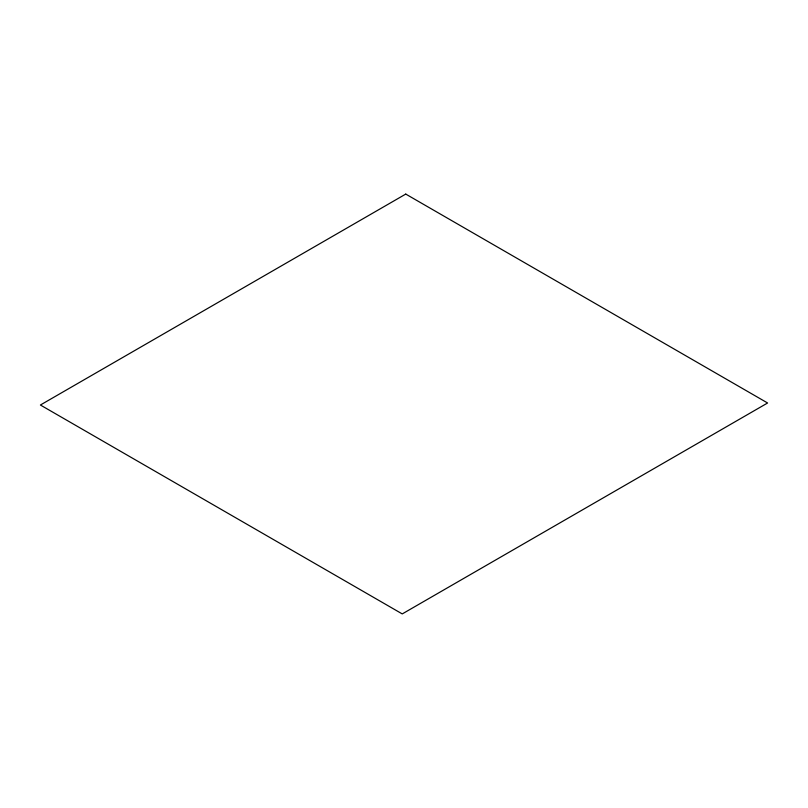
<?xml version="1.0" encoding="UTF-8"?>
<svg xmlns="http://www.w3.org/2000/svg" width="808" height="808" viewBox="0 0 808 808"><rect width="100%" height="100%" fill="white"/><g stroke="black" fill="none" stroke-linecap="round" stroke-linejoin="round"><path stroke-width="1.21" d="M405.757 194.082L40.4 405.01L402.243 613.918L767.6 402.99L405.757 194.082"/></g></svg>
